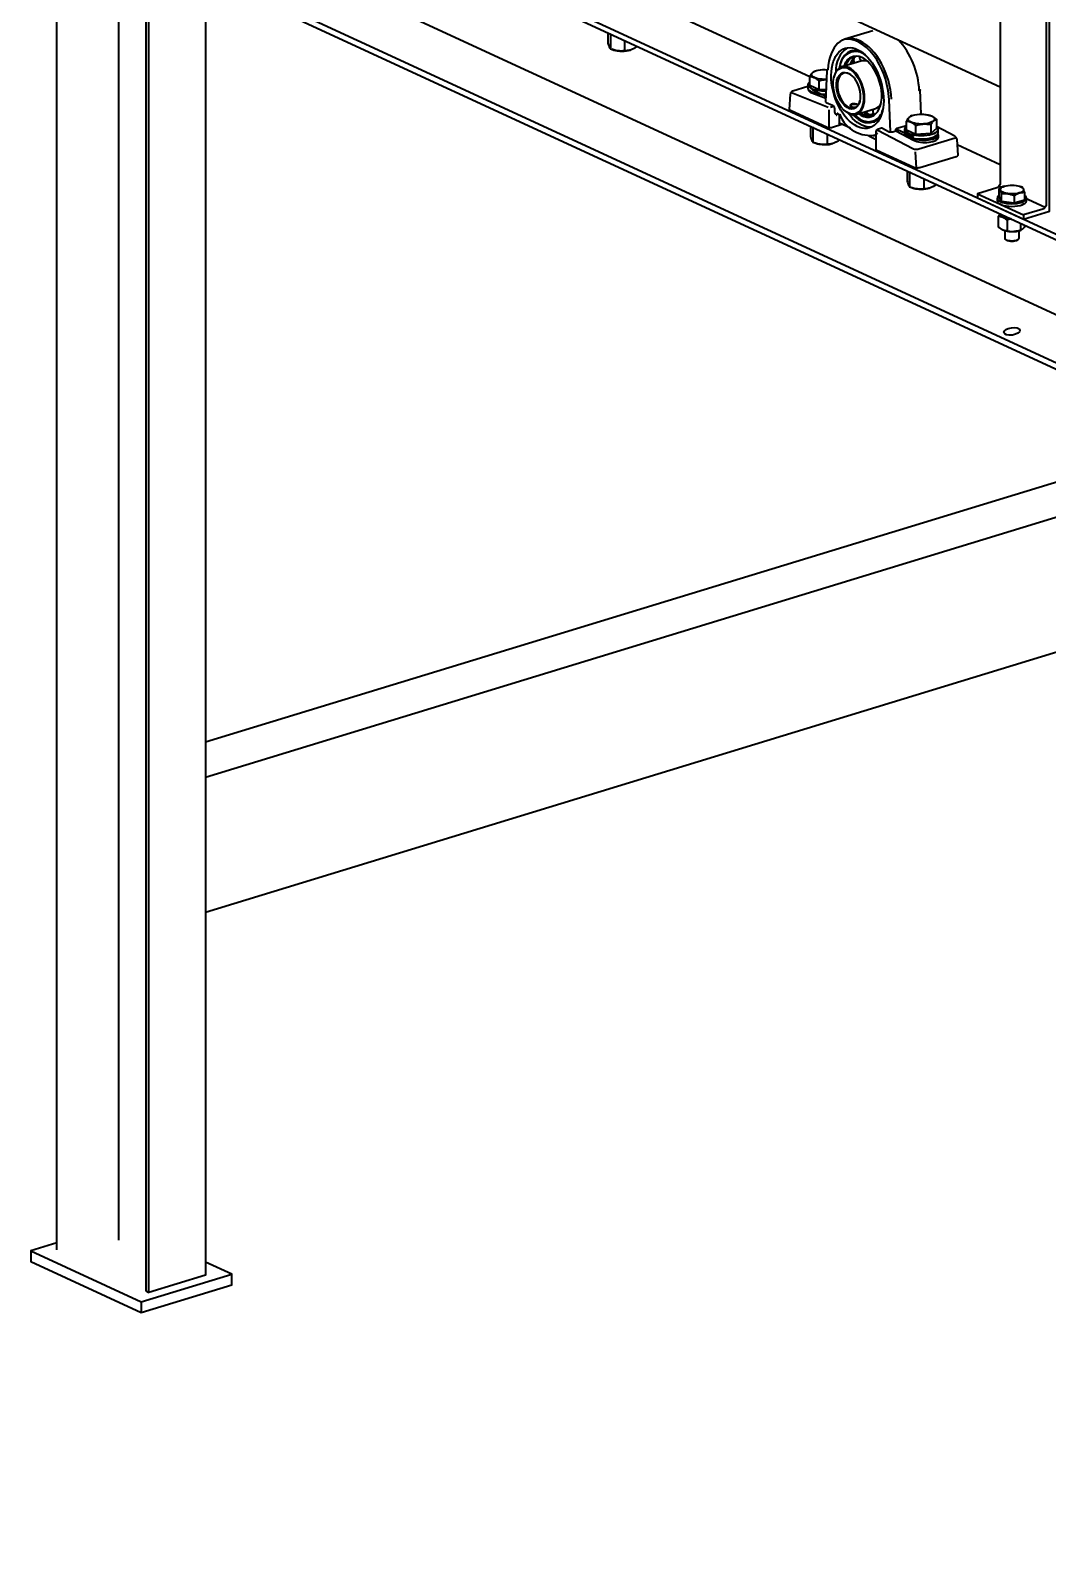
# Model space of a CAD drawing. Header units: millimetres. Extents: x -8400 to 8400, y -5940 to 5940.
# Drawn here: x 3343 to 3930, y 1104 to 1989 of the extents above; entities that cross this region are included whole.
import ezdxf

# ---------------------------------------------------------------- set-up
doc = ezdxf.new("R2010")
doc.units = ezdxf.units.MM
doc.layers.add('粗实线层', color=7, linetype='Continuous', lineweight=35)

msp = doc.modelspace()

# ---------------------------------------------------------------- linework, layer by layer
at = {"layer": '粗实线层', "linetype": 'Continuous', "lineweight": 35}
for points in [[(3358.493, 1285.787), (3358.493, 4866.968), (3391.124, 4876.938), (3444.236, 4852.438), (3440.497, 4851.295), (3444.236, 4852.438), (5462.492, 3921.43), (5515.604, 3896.93), (5482.974, 3886.961)], [(3444.236, 2019.891), (3444.236, 1271.256), (3411.605, 1261.286), (3411.605, 4842.468), (3410.313, 4843.064), (3409.946, 4843.293), (3409.764, 4843.552), (3409.781, 4843.819), (3409.997, 4844.074), (3410.394, 4844.296), (3432.959, 4853.718), (3433.439, 4854.012), (3433.607, 4854.352)], [(3409.747, 4843.663), (3409.747, 1262.481), (3409.893, 1262.163), (3410.313, 1261.883), (3411.605, 1261.286)], [(3394.038, 2335.48), (3394.038, 1291.453)], [(3902.666, 2268.767), (3902.666, 1901.074), (3902.599, 1900.448), (3902.403, 1899.824), (3902.092, 1899.245), (3901.687, 1898.749), (3901.215, 1898.371), (3900.708, 1898.137), (3889.614, 1894.747), (3916.169, 1882.497)], [(3929.221, 2264.069), (3929.221, 1888.824), (3929.155, 1888.198), (3928.959, 1887.574), (3928.648, 1886.995), (3928.243, 1886.499), (3927.77, 1886.121), (3927.264, 1885.886), (3916.169, 1882.497), (3916.169, 1880.157), (3931.179, 1884.743), (3931.179, 2263.165)], [(3442.557, 2168.632), (3902.669, 1956.385)], [(5429.862, 1180.004), (5429.862, 1181.902), (3411.605, 2112.909), (3427.906, 2117.889)], [(3411.605, 2112.909), (3411.605, 2111.011), (3411.713, 2110.278), (3412.025, 2109.692), (3412.506, 2109.317), (5429.848, 1178.732)], [(3458.919, 2044.824), (5424.763, 1137.994)], [(5429.862, 1105.812), (5429.862, 1103.914), (3411.605, 2034.922), (3411.605, 2036.819), (3411.683, 2037.497), (3411.911, 2038.168), (3412.27, 2038.779), (3412.732, 2039.282), (3413.26, 2039.636), (3415.693, 2040.835)], [(3412.133, 2038.578), (5430.389, 1107.57)], [(3792.795, 1962.091), (3705.253, 2002.473)], [(3676.409, 1987.581), (3676.409, 1981.619), (3676.58, 1980.96), (3676.753, 1980.359), (3676.84, 1980.083), (3676.927, 1979.826), (3677.015, 1979.589), (3677.104, 1979.371), (3677.126, 1979.32), (3677.148, 1979.271), (3677.159, 1979.246), (3677.17, 1979.222), (3677.181, 1979.199), (3677.192, 1979.176), (3677.236, 1979.086), (3677.28, 1979.003), (3677.368, 1978.851), (3677.455, 1978.721), (3677.627, 1978.517), (3677.798, 1978.378)], [(3677.798, 1986.638), (3677.71, 1986.987)], [(3678.326, 1986.706), (3677.798, 1986.638), (3677.798, 1978.378), (3678.804, 1977.974), (3679.82, 1977.63), (3680.332, 1977.485), (3680.846, 1977.358), (3681.363, 1977.252), (3681.884, 1977.166), (3683.153, 1977.031), (3684.466, 1976.98), (3685.783, 1977.016), (3687.063, 1977.137), (3688.268, 1977.34), (3689.36, 1977.618)], [(3685.969, 1983.171), (3685.969, 1977.209), (3684.964, 1977.093), (3683.95, 1977.04), (3683.438, 1977.04), (3682.923, 1977.061), (3682.664, 1977.079), (3682.405, 1977.103), (3682.34, 1977.109), (3682.275, 1977.117), (3682.209, 1977.124), (3682.144, 1977.132), (3682.013, 1977.148), (3681.884, 1977.166), (3680.438, 1977.443), (3679.184, 1977.828), (3678.645, 1978.034)], [(3829.181, 1988.763), (3813.127, 1983.858)], [(3692.751, 1980.042), (3692.751, 1979.281), (3692.336, 1979.017), (3691.916, 1978.765), (3691.81, 1978.705), (3691.704, 1978.645), (3691.599, 1978.586), (3691.493, 1978.528), (3691.281, 1978.416), (3691.069, 1978.308), (3690.644, 1978.106), (3690.217, 1977.922), (3689.789, 1977.76), (3689.36, 1977.618), (3688.929, 1977.497), (3688.497, 1977.398), (3688.444, 1977.387), (3688.389, 1977.376), (3688.335, 1977.366), (3688.281, 1977.356), (3688.174, 1977.337), (3688.066, 1977.32), (3687.852, 1977.289), (3687.639, 1977.262), (3687.216, 1977.224), (3686.798, 1977.204), (3686.382, 1977.199), (3685.969, 1977.209)], [(3689.977, 1977.828), (3690.01, 1977.841)], [(3813.417, 1968.549), (3814.004, 1969.941), (3814.713, 1971.17), (3815.535, 1972.223), (3816.46, 1973.085), (3817.477, 1973.747)], [(3813.517, 1968.579), (3814.055, 1969.843), (3814.694, 1970.971), (3815.429, 1971.953), (3816.252, 1972.778), (3817.153, 1973.437), (3818.125, 1973.925)], [(3817.465, 1977.284), (3815.463, 1976.167)], [(3819.512, 1974.069), (3818.482, 1973.218), (3817.569, 1972.142), (3816.783, 1970.856), (3816.138, 1969.38)], [(3818.355, 1973.254), (3817.476, 1972.091), (3816.735, 1970.787), (3816.196, 1969.538)], [(3795.534, 1965.317), (3795.137, 1965.131), (3794.941, 1965.011), (3794.746, 1964.871), (3794.548, 1964.709), (3794.35, 1964.525), (3794.3, 1964.475), (3794.251, 1964.424), (3794.226, 1964.398), (3794.201, 1964.372), (3794.176, 1964.345), (3794.152, 1964.318), (3794.053, 1964.207), (3793.954, 1964.091), (3793.758, 1963.845), (3793.563, 1963.58), (3793.176, 1963), (3792.793, 1962.364)], [(3802.629, 1960.705), (3801.313, 1960.67), (3800, 1960.72), (3798.73, 1960.856), (3797.542, 1961.072), (3796.473, 1961.362), (3795.553, 1961.718), (3794.812, 1962.128), (3794.272, 1962.58), (3793.95, 1963.061), (3793.855, 1963.555), (3793.989, 1964.048), (3794.35, 1964.525), (3794.926, 1964.971), (3795.699, 1965.372), (3796.646, 1965.717), (3797.739, 1965.995), (3798.944, 1966.198), (3800.224, 1966.319), (3801.782, 1966.352), (3803.324, 1966.265)], [(3796.03, 1965.507), (3795.533, 1965.317)], [(3803.322, 1966.212), (3802.87, 1965.99), (3802.701, 1965.699), (3801.917, 1947.672), (3802.01, 1947.475), (3802.298, 1947.306), (3805.916, 1945.876), (3806.256, 1945.661), (3806.565, 1945.305), (3806.812, 1944.844), (3806.972, 1944.327), (3807.026, 1943.806), (3807.026, 1942.42), (3807.028, 1942.32), (3807.034, 1942.222), (3807.044, 1942.126), (3807.057, 1942.031), (3807.074, 1941.938), (3807.095, 1941.848), (3807.106, 1941.803), (3807.118, 1941.758), (3807.131, 1941.714), (3807.145, 1941.671), (3807.206, 1941.503), (3807.278, 1941.345), (3807.36, 1941.195), (3807.448, 1941.053), (3807.495, 1940.985), (3807.544, 1940.919), (3807.595, 1940.853), (3807.647, 1940.79), (3807.754, 1940.668), (3807.865, 1940.552), (3807.979, 1940.44), (3808.095, 1940.331), (3808.154, 1940.277), (3808.213, 1940.224), (3808.243, 1940.197), (3808.272, 1940.171), (3808.287, 1940.157), (3808.302, 1940.144), (3808.317, 1940.131), (3808.332, 1940.118)], [(3822.335, 1971.274), (3811.23, 1967.881)], [(3826.298, 1970.948), (3825.27, 1971.3), (3824.257, 1971.472), (3823.274, 1971.464), (3822.334, 1971.274)], [(3791.75, 1956.592), (3783.13, 1953.958), (3782.797, 1953.837), (3782.493, 1953.665), (3782.197, 1953.425), (3781.943, 1953.13), (3781.781, 1952.851), (3781.683, 1952.548), (3781.666, 1952.407), (3781.666, 1952.263)], [(3791.75, 1957.663), (3791.75, 1955.714)], [(3798.313, 1954.596), (3792.793, 1957.142), (3792.793, 1962.364), (3793.132, 1962.345), (3793.473, 1962.31), (3793.559, 1962.299), (3793.645, 1962.287), (3793.731, 1962.274), (3793.818, 1962.26), (3793.99, 1962.228), (3794.163, 1962.191), (3794.508, 1962.104), (3794.856, 1961.997), (3795.204, 1961.868), (3795.553, 1961.718), (3795.904, 1961.545), (3796.255, 1961.35), (3796.299, 1961.324), (3796.343, 1961.298), (3796.387, 1961.272), (3796.431, 1961.245), (3796.519, 1961.191), (3796.606, 1961.135), (3796.78, 1961.02), (3796.953, 1960.901), (3797.297, 1960.652), (3797.639, 1960.387), (3797.977, 1960.108), (3798.313, 1959.818)], [(3802.228, 1954.832), (3798.313, 1954.596), (3798.313, 1959.818), (3799.376, 1960.142), (3800.449, 1960.405), (3800.99, 1960.51), (3801.533, 1960.596), (3802.483, 1960.696)], [(3806.742, 1961.911), (3806.67, 1961.585)], [(3817.527, 1962.464), (3816.483, 1963.327), (3815.41, 1963.95)], [(3811.867, 1934.836), (3805.264, 1932.818), (3804.684, 1932.703), (3804.03, 1932.68), (3803.403, 1932.752), (3802.897, 1932.909), (3781.658, 1942.707), (3781.339, 1942.896), (3781.145, 1943.107), (3781.089, 1943.33), (3781.633, 1952.226)], [(3782.002, 1953.208), (3782.299, 1953.061), (3803.349, 1944.742)], [(3802, 1949.585), (3794.095, 1952.709), (3793.46, 1953.001), (3792.954, 1953.322), (3792.586, 1953.668), (3792.362, 1954.032), (3792.287, 1954.406), (3792.287, 1954.52)], [(3802.057, 1950.882), (3794.33, 1954.446)], [(3839.366, 1930.419), (3838.583, 1949.173)], [(3803.959, 1932.683), (3803.959, 1943.132)], [(3804.808, 1944.76), (3806.57, 1945.298)], [(3807.605, 1940.841), (3807.989, 1940.828), (3808.387, 1940.589)], [(3809.832, 1940.472), (3809.832, 1934.994), (3809.904, 1935.351), (3810.098, 1935.547), (3810.364, 1935.529), (3816.307, 1932.787)], [(3812.289, 1943.195), (3812.531, 1942.964)], [(3828.583, 1933.27), (3827.213, 1933.2), (3825.802, 1933.344), (3824.365, 1933.701), (3822.915, 1934.268), (3821.541, 1934.994), (3820.178, 1935.897), (3818.838, 1936.97), (3817.532, 1938.204), (3816.27, 1939.589), (3815.063, 1941.114)], [(3820.686, 1946.022), (3820.631, 1946.048), (3820.551, 1946.084), (3820.466, 1946.12), (3820.376, 1946.155), (3820.282, 1946.191), (3820.233, 1946.208), (3820.184, 1946.226), (3820.134, 1946.243), (3820.083, 1946.26), (3819.978, 1946.293), (3819.871, 1946.325), (3819.761, 1946.356), (3819.648, 1946.386), (3819.62, 1946.394), (3819.591, 1946.401), (3819.562, 1946.408), (3819.532, 1946.416), (3819.474, 1946.43), (3819.415, 1946.443), (3819.296, 1946.469), (3819.176, 1946.492), (3819.055, 1946.514), (3818.933, 1946.534), (3818.871, 1946.543), (3818.809, 1946.551), (3818.747, 1946.559), (3818.685, 1946.567), (3818.561, 1946.579), (3818.438, 1946.589), (3818.316, 1946.597), (3818.195, 1946.601), (3818.074, 1946.602), (3817.954, 1946.601), (3817.894, 1946.599), (3817.835, 1946.596), (3817.777, 1946.592), (3817.719, 1946.588), (3817.606, 1946.577), (3817.495, 1946.562), (3817.387, 1946.544), (3817.282, 1946.523), (3817.231, 1946.511), (3817.18, 1946.498), (3817.155, 1946.491), (3817.129, 1946.485), (3817.105, 1946.477), (3817.08, 1946.47), (3816.986, 1946.439), (3816.896, 1946.405), (3816.81, 1946.368), (3816.729, 1946.328), (3816.652, 1946.286), (3816.58, 1946.24), (3816.513, 1946.192), (3816.451, 1946.142), (3816.395, 1946.091), (3816.345, 1946.037), (3816.3, 1945.982), (3816.261, 1945.925), (3816.252, 1945.911), (3816.243, 1945.896), (3816.234, 1945.882), (3816.227, 1945.867), (3816.212, 1945.837), (3816.199, 1945.808), (3816.178, 1945.749), (3816.162, 1945.689), (3816.152, 1945.629), (3816.149, 1945.569), (3816.149, 1945.539), (3816.151, 1945.509), (3816.154, 1945.479), (3816.159, 1945.449), (3816.174, 1945.391), (3816.194, 1945.333), (3816.221, 1945.277), (3816.253, 1945.222), (3816.291, 1945.168), (3816.335, 1945.116), (3816.359, 1945.091), (3816.385, 1945.066), (3816.412, 1945.042), (3816.44, 1945.018), (3816.501, 1944.973), (3816.567, 1944.93), (3816.639, 1944.89), (3816.715, 1944.852), (3816.796, 1944.817), (3816.882, 1944.785), (3816.971, 1944.756), (3817.064, 1944.73), (3817.162, 1944.708), (3817.263, 1944.688), (3817.289, 1944.683), (3817.315, 1944.679), (3817.342, 1944.675), (3817.368, 1944.671), (3817.422, 1944.663), (3817.476, 1944.657), (3817.587, 1944.646), (3817.699, 1944.638), (3817.814, 1944.634), (3817.931, 1944.631), (3817.99, 1944.631), (3818.051, 1944.632), (3818.111, 1944.633), (3818.171, 1944.635), (3818.293, 1944.641), (3818.416, 1944.649), (3818.538, 1944.659), (3818.661, 1944.671), (3818.784, 1944.686), (3818.908, 1944.702), (3818.939, 1944.707), (3818.97, 1944.711), (3819.001, 1944.716), (3819.032, 1944.721), (3819.093, 1944.73), (3819.154, 1944.74), (3819.342, 1944.774)], [(3816.672, 1945.783), (3816.365, 1945.522), (3816.203, 1945.334), (3816.149, 1945.138)], [(3820.651, 1945.8), (3820.524, 1945.888), (3820.37, 1945.968), (3819.887, 1946.133), (3819.296, 1946.237), (3818.649, 1946.271), (3818.005, 1946.232), (3817.42, 1946.123), (3816.946, 1945.955), (3816.627, 1945.741), (3816.489, 1945.501), (3816.546, 1945.257), (3816.793, 1945.03), (3817.206, 1944.841), (3817.751, 1944.705), (3818.377, 1944.636)], [(3819.589, 1940.521), (3830.694, 1943.914), (3831.579, 1944.282), (3832.399, 1944.824), (3833.142, 1945.533), (3833.798, 1946.4)], [(3828.049, 1939.149), (3826.835, 1939.129), (3825.586, 1939.327), (3824.316, 1939.74), (3823.041, 1940.364), (3821.776, 1941.19)], [(3828.684, 1939.363), (3827.606, 1939.225), (3826.49, 1939.268), (3825.348, 1939.492), (3824.19, 1939.895), (3823.029, 1940.473), (3821.877, 1941.22)], [(3824.498, 1942.021), (3825.858, 1941.157), (3827.227, 1940.531), (3828.587, 1940.149), (3829.916, 1940.019)], [(3824.631, 1941.862), (3825.61, 1941.286), (3827.448, 1940.417), (3829.317, 1939.87)], [(3851.798, 1939.782), (3851.301, 1939.592), (3850.904, 1939.405), (3850.709, 1939.286), (3850.513, 1939.146), (3850.316, 1938.984), (3850.118, 1938.799), (3850.068, 1938.75), (3850.019, 1938.699), (3849.993, 1938.673), (3849.969, 1938.647), (3849.944, 1938.62), (3849.919, 1938.593), (3849.82, 1938.482), (3849.722, 1938.366), (3849.525, 1938.119), (3849.331, 1937.855), (3848.944, 1937.275), (3848.561, 1936.639)], [(3855.991, 1940.594), (3856.541, 1940.616), (3857.088, 1940.617), (3857.631, 1940.597), (3858.172, 1940.557), (3859.245, 1940.423), (3860.308, 1940.228), (3860.646, 1940.208), (3860.988, 1940.174), (3861.074, 1940.163), (3861.16, 1940.151), (3861.246, 1940.138), (3861.332, 1940.123), (3861.504, 1940.091), (3861.677, 1940.055), (3862.023, 1939.968), (3862.37, 1939.861), (3862.718, 1939.732), (3863.068, 1939.582), (3863.418, 1939.409), (3863.77, 1939.214), (3863.814, 1939.188), (3863.858, 1939.162), (3863.902, 1939.136), (3863.946, 1939.109), (3864.033, 1939.054), (3864.121, 1938.999), (3864.295, 1938.884), (3864.468, 1938.765), (3864.813, 1938.516), (3865.153, 1938.251), (3865.492, 1937.972), (3865.828, 1937.682)], [(3862.615, 1939.773), (3862.591, 1939.782)], [(3793.256, 1933.68), (3793.256, 1927.718), (3793.426, 1927.059), (3793.599, 1926.458), (3793.686, 1926.183), (3793.773, 1925.926), (3793.861, 1925.688), (3793.95, 1925.471), (3793.972, 1925.42), (3793.994, 1925.37), (3794.005, 1925.346), (3794.016, 1925.322), (3794.028, 1925.298), (3794.039, 1925.275), (3794.083, 1925.186), (3794.127, 1925.102), (3794.214, 1924.951), (3794.301, 1924.82), (3794.474, 1924.616), (3794.644, 1924.477)], [(3794.644, 1932.738), (3794.556, 1933.087)], [(3795.172, 1932.806), (3794.644, 1932.738), (3794.644, 1924.477), (3795.651, 1924.073), (3796.666, 1923.73), (3797.178, 1923.584), (3797.692, 1923.458), (3798.21, 1923.351), (3798.73, 1923.266), (3800, 1923.13), (3801.313, 1923.08), (3802.629, 1923.115), (3803.909, 1923.236), (3805.114, 1923.439), (3806.207, 1923.717)], [(3802.816, 1929.27), (3802.816, 1923.308), (3801.811, 1923.193), (3800.797, 1923.139), (3800.284, 1923.14), (3799.77, 1923.16), (3799.511, 1923.179), (3799.251, 1923.202), (3799.186, 1923.209), (3799.121, 1923.216), (3799.056, 1923.223), (3798.99, 1923.231), (3798.86, 1923.248), (3798.73, 1923.266), (3797.285, 1923.542), (3796.03, 1923.928), (3795.491, 1924.134)], [(3827.765, 1936.049), (3830.302, 1936.25)], [(3829.432, 1928.156), (3830.817, 1928.81), (3832.117, 1929.679)], [(3832.067, 1931.432), (3852.188, 1920.82), (3852.67, 1920.623), (3853.25, 1920.48), (3853.891, 1920.4), (3854.548, 1920.389), (3855.178, 1920.448), (3855.738, 1920.573), (3876.621, 1926.953), (3876.992, 1927.094), (3877.277, 1927.266)], [(3842.463, 1931.073), (3842.446, 1931.471), (3842.517, 1931.895), (3842.743, 1932.259), (3843.065, 1932.465), (3848.561, 1934.144)], [(3842.655, 1932.154), (3852.916, 1927.42)], [(3847.518, 1931.938), (3847.518, 1929.988)], [(3854.08, 1928.871), (3848.561, 1931.417), (3848.561, 1936.639), (3848.899, 1936.619), (3849.241, 1936.585), (3849.327, 1936.574), (3849.413, 1936.562), (3849.499, 1936.549), (3849.585, 1936.534), (3849.757, 1936.502), (3849.93, 1936.466), (3850.276, 1936.379), (3850.623, 1936.271), (3850.971, 1936.143), (3851.321, 1935.993), (3851.671, 1935.82), (3852.023, 1935.625), (3852.067, 1935.599), (3852.111, 1935.573), (3852.155, 1935.547), (3852.199, 1935.52), (3852.286, 1935.465), (3852.374, 1935.41), (3852.548, 1935.295), (3852.721, 1935.176), (3853.065, 1934.926), (3853.406, 1934.662), (3853.745, 1934.383), (3854.08, 1934.093)], [(3862.714, 1934.614), (3863.097, 1935.252), (3863.484, 1935.831), (3863.679, 1936.096), (3863.875, 1936.342), (3864.072, 1936.568), (3864.27, 1936.775), (3864.32, 1936.823), (3864.37, 1936.87), (3864.395, 1936.893), (3864.42, 1936.915), (3864.444, 1936.938), (3864.469, 1936.959), (3864.568, 1937.043), (3864.667, 1937.122), (3864.863, 1937.262), (3865.058, 1937.381), (3865.445, 1937.564), (3865.828, 1937.682), (3865.828, 1932.46), (3862.714, 1929.392)], [(3877.618, 1926.207), (3877.627, 1926.3), (3877.629, 1926.392), (3877.571, 1926.707), (3877.44, 1927.006), (3877.291, 1927.247), (3877.115, 1927.462), (3876.913, 1927.646), (3876.69, 1927.802), (3876.623, 1927.842), (3876.554, 1927.88), (3865.993, 1933.449)], [(3866.871, 1929.988), (3866.871, 1931.938)], [(3809.597, 1926.142), (3809.597, 1925.38), (3809.182, 1925.117), (3808.762, 1924.865), (3808.656, 1924.804), (3808.551, 1924.745), (3808.445, 1924.685), (3808.339, 1924.628), (3808.127, 1924.515), (3807.915, 1924.407), (3807.49, 1924.205), (3807.063, 1924.022), (3806.636, 1923.859), (3806.207, 1923.717), (3805.776, 1923.597), (3805.344, 1923.497), (3805.29, 1923.486), (3805.236, 1923.476), (3805.182, 1923.465), (3805.128, 1923.456), (3805.02, 1923.437), (3804.913, 1923.419), (3804.699, 1923.388), (3804.486, 1923.362), (3804.063, 1923.324), (3803.644, 1923.303), (3803.228, 1923.299), (3802.816, 1923.308)], [(3806.823, 1923.928), (3806.856, 1923.941)], [(3831.199, 1925.917), (3826.912, 1927.895)], [(3830.092, 1928.334), (3831.2, 1928.672)], [(3866.986, 1927.381), (3866.986, 1928.658)], [(3902.696, 1911.394), (3877.846, 1922.857)], [(3854.392, 1909.542), (3853.847, 1918.942)], [(3849.023, 1907.955), (3849.023, 1901.993), (3849.194, 1901.334), (3849.367, 1900.733), (3849.454, 1900.458), (3849.541, 1900.201), (3849.629, 1899.963), (3849.717, 1899.746), (3849.74, 1899.695), (3849.762, 1899.645), (3849.773, 1899.621), (3849.784, 1899.597), (3849.795, 1899.573), (3849.806, 1899.55), (3849.85, 1899.461), (3849.894, 1899.377), (3849.982, 1899.226), (3850.069, 1899.095), (3850.241, 1898.891), (3850.412, 1898.752)], [(3850.412, 1907.013), (3850.323, 1907.361)], [(3850.94, 1907.081), (3850.412, 1907.013), (3850.412, 1898.752), (3851.418, 1898.348), (3852.434, 1898.005), (3852.945, 1897.859), (3853.46, 1897.732), (3853.977, 1897.626), (3854.498, 1897.54), (3855.767, 1897.405), (3857.081, 1897.355), (3858.397, 1897.39), (3859.677, 1897.512), (3860.881, 1897.714), (3861.974, 1897.992)], [(3858.583, 1903.545), (3858.583, 1897.583), (3857.579, 1897.467), (3856.564, 1897.414), (3856.052, 1897.415), (3855.537, 1897.435), (3855.279, 1897.453), (3855.019, 1897.477), (3854.953, 1897.484), (3854.888, 1897.491), (3854.823, 1897.498), (3854.758, 1897.506), (3854.628, 1897.523), (3854.498, 1897.54), (3853.053, 1897.817), (3851.798, 1898.203), (3851.259, 1898.408)], [(3865.365, 1900.417), (3865.365, 1899.655), (3864.949, 1899.392), (3864.53, 1899.14), (3864.424, 1899.079), (3864.318, 1899.019), (3864.212, 1898.96), (3864.107, 1898.903), (3863.895, 1898.79), (3863.683, 1898.682), (3863.257, 1898.48), (3862.831, 1898.297), (3862.403, 1898.134), (3861.974, 1897.992), (3861.543, 1897.871), (3861.111, 1897.772), (3861.057, 1897.761), (3861.003, 1897.751), (3860.949, 1897.74), (3860.895, 1897.73), (3860.787, 1897.712), (3860.68, 1897.694), (3860.466, 1897.663), (3860.253, 1897.637), (3859.831, 1897.599), (3859.412, 1897.578), (3858.996, 1897.573), (3858.583, 1897.583)], [(3862.591, 1898.203), (3862.624, 1898.215)], [(3889.614, 1894.747), (3889.614, 1892.407), (3916.169, 1880.157)], [(3903.411, 1898.391), (3901.96, 1899.06)], [(3905.168, 1899.127), (3904.787, 1899), (3904.407, 1898.856), (3904.028, 1898.693), (3903.65, 1898.513), (3903.461, 1898.417), (3903.273, 1898.317), (3903.179, 1898.266), (3903.085, 1898.214), (3902.991, 1898.161), (3902.897, 1898.106), (3902.524, 1897.883), (3902.155, 1897.648)], [(3903.389, 1890.334), (3902.155, 1893.215), (3902.155, 1897.648), (3902.307, 1897.525), (3902.46, 1897.343), (3902.537, 1897.227), (3902.615, 1897.092), (3902.693, 1896.939), (3902.772, 1896.765), (3902.791, 1896.719), (3902.811, 1896.671), (3902.831, 1896.622), (3902.85, 1896.572), (3902.89, 1896.468), (3902.929, 1896.36), (3903.007, 1896.131), (3903.084, 1895.886), (3903.237, 1895.352), (3903.389, 1894.767)], [(3904.621, 1898.939), (3904.592, 1898.928)], [(3910.652, 1893.728), (3911.022, 1893.963), (3911.395, 1894.186), (3911.489, 1894.24), (3911.583, 1894.294), (3911.677, 1894.346), (3911.771, 1894.397), (3911.959, 1894.497), (3912.148, 1894.593), (3912.526, 1894.773), (3912.905, 1894.936), (3913.285, 1895.08), (3913.667, 1895.207), (3914.049, 1895.314), (3914.434, 1895.402), (3914.481, 1895.412), (3914.53, 1895.421), (3914.578, 1895.431), (3914.626, 1895.439), (3914.721, 1895.456), (3914.817, 1895.472), (3915.007, 1895.499), (3915.196, 1895.522), (3915.572, 1895.556), (3915.945, 1895.575), (3916.314, 1895.579), (3916.681, 1895.57), (3916.681, 1891.136), (3910.652, 1889.294)], [(3914.696, 1898.756), (3914.214, 1898.939)], [(3901.004, 1892.175), (3901.004, 1890.616)], [(3928.516, 1886.81), (3916.575, 1892.318)], [(3917.832, 1890.616), (3917.832, 1892.175)], [(3901.743, 1881.796), (3902.084, 1882.363), (3902.428, 1882.878), (3902.676, 1883.209)], [(3906.65, 1873.239), (3906.351, 1873.256), (3906.051, 1873.286), (3905.747, 1873.33), (3905.442, 1873.39), (3905.288, 1873.426), (3905.133, 1873.467), (3905.055, 1873.49), (3904.977, 1873.513), (3904.938, 1873.525), (3904.899, 1873.538), (3904.86, 1873.551), (3904.821, 1873.564), (3904.508, 1873.679), (3904.197, 1873.813), (3903.886, 1873.966), (3903.577, 1874.137), (3903.268, 1874.326), (3902.96, 1874.532), (3902.807, 1874.641), (3902.654, 1874.755), (3902.578, 1874.813), (3902.501, 1874.872), (3902.425, 1874.931), (3902.348, 1874.992), (3902.044, 1875.242), (3901.743, 1875.502), (3901.743, 1881.796), (3902.044, 1881.779), (3902.348, 1881.748), (3902.425, 1881.739), (3902.501, 1881.728), (3902.578, 1881.716), (3902.654, 1881.703), (3902.807, 1881.675), (3902.96, 1881.643), (3903.268, 1881.565), (3903.577, 1881.47), (3903.886, 1881.355), (3904.197, 1881.222), (3904.508, 1881.068), (3904.821, 1880.895), (3904.86, 1880.872), (3904.899, 1880.849), (3904.938, 1880.825), (3904.977, 1880.802), (3905.055, 1880.753), (3905.133, 1880.704), (3905.288, 1880.602), (3905.442, 1880.496), (3905.747, 1880.274), (3906.051, 1880.038), (3906.351, 1879.791), (3906.65, 1879.533)], [(3908.985, 1880.295), (3907.889, 1880.356), (3906.835, 1880.483), (3905.851, 1880.674), (3904.964, 1880.922), (3904.197, 1881.222), (3903.571, 1881.565), (3903.103, 1881.941), (3902.806, 1882.342), (3902.688, 1882.755), (3902.752, 1883.17)], [(3909.242, 1880.184), (3908.546, 1880.054), (3907.593, 1879.821), (3906.65, 1879.533), (3906.65, 1873.239), (3907.595, 1873.065), (3908.548, 1872.946), (3909.029, 1872.911), (3909.512, 1872.893), (3909.998, 1872.893), (3910.487, 1872.913), (3909.316, 1872.881), (3908.149, 1872.926), (3907.021, 1873.047), (3905.965, 1873.239), (3905.014, 1873.497), (3904.197, 1873.813)], [(3914.324, 1877.832), (3914.324, 1873.702), (3913.381, 1873.415), (3912.428, 1873.181), (3911.947, 1873.087), (3911.463, 1873.011), (3911.22, 1872.979), (3910.976, 1872.952), (3910.854, 1872.941), (3910.731, 1872.93), (3910.609, 1872.921), (3910.487, 1872.913), (3911.857, 1873.053), (3913.118, 1873.297), (3914.214, 1873.635), (3914.659, 1873.805)], [(3917.092, 1876.556), (3917.092, 1876.429), (3916.752, 1875.863), (3916.408, 1875.348), (3916.234, 1875.113), (3916.06, 1874.894), (3915.972, 1874.791), (3915.884, 1874.692), (3915.84, 1874.644), (3915.796, 1874.597), (3915.752, 1874.552), (3915.707, 1874.508), (3915.532, 1874.344), (3915.356, 1874.2), (3915.182, 1874.076), (3915.008, 1873.97), (3914.665, 1873.807), (3914.324, 1873.702)], [(3904.599, 1873.643), (3904.621, 1873.635)], [(3905.323, 1873.402), (3905.323, 1869.159)], [(3905.323, 1869.158), (3905.413, 1868.839), (3905.677, 1868.534), (3906.105, 1868.255), (3906.678, 1868.016), (3907.37, 1867.827), (3908.152, 1867.697), (3908.99, 1867.63), (3909.845, 1867.63), (3910.683, 1867.697), (3911.465, 1867.827), (3912.157, 1868.016), (3912.73, 1868.255), (3913.158, 1868.534), (3913.422, 1868.839), (3913.512, 1869.158)], [(3913.512, 1869.159), (3913.512, 1873.402)], [(3444.246, 1578.704), (4019.547, 1754.476)], [(3444.241, 1558.338), (4046.103, 1742.226)], [(4147.806, 1695.312), (3444.241, 1480.351)], [(3358.493, 1289.859), (3343.393, 1285.246), (3407.128, 1255.846), (3459.336, 1271.797), (3444.235, 1278.763)], [(3343.393, 1285.246), (3343.393, 1279.007), (3407.128, 1249.606)], [(3407.128, 1255.846), (3407.128, 1249.606), (3459.336, 1265.558), (3459.336, 1271.797)]]:
    msp.add_lwpolyline(points, dxfattribs=at)
for points in [[(3857.162, 1940.614), (3856.573, 1954.707), (3856.415, 1954.459), (3855.951, 1954.245, 0.1802512), (3843.763, 1983.558)], [(3808.68, 1941.222), (3808.695, 1941.217), (3808.75, 1941.184), (3808.841, 1941.116), (3808.956, 1941.008), (3809.084, 1940.863), (3809.187, 1940.723), (3809.297, 1940.555), (3809.566, 1940.446), (3810.063, 1940.53, 0.3684355), (3831.199, 1928.745)], [(3834.041, 1940.022, -0.4183245), (3822.915, 1936.608), (3821.639, 1937.285), (3820.374, 1938.133), (3819.132, 1939.144), (3817.924, 1940.309)], [(3818.538, 1940.322), (3819.966, 1939.054), (3821.431, 1938.009), (3822.915, 1937.201, 0.4971068), (3834.893, 1943.04)], [(3827.295, 1940.506, 0.1260762), (3828.547, 1940.563, 0.1104966), (3829.505, 1941.108)], [(3877.64, 1926.273), (3878.185, 1916.878), (3878.087, 1916.594), (3877.768, 1916.335), (3877.257, 1916.123), (3856.373, 1909.742), (3855.812, 1909.613), (3855.18, 1909.542), (3854.521, 1909.536), (3853.878, 1909.593), (3853.297, 1909.711), (3852.816, 1909.882), (3831.577, 1919.679), (3831.297, 1919.867), (3831.2, 1920.078), (3831.2, 1930.528, -0.3298213), (3832.391, 1932.137), (3834.153, 1932.676), (3834.415, 1932.695), (3834.692, 1932.602), (3838.311, 1930.694), (3838.705, 1930.539), (3839.188, 1930.439), (3839.713, 1930.402), (3840.228, 1930.434), (3840.684, 1930.529), (3842.463, 1931.073), (3852.681, 1925.684)], [(3916.681, 1895.57), (3916.529, 1896.156), (3916.375, 1896.69), (3916.298, 1896.935), (3916.22, 1897.164), (3916.142, 1897.375), (3916.064, 1897.568, 0.1122042), (3915.446, 1898.451), (3914.695, 1898.756)], [(3905.674, 1868.536), (3906.048, 1868.219, 0.2480895), (3912.787, 1868.219), (3913.161, 1868.536)]]:
    msp.add_lwpolyline(points, format="xyb", dxfattribs=at)
for points in [[(3824.448, 1940.196), (3824.518, 1940.167), (3824.594, 1940.142), (3824.634, 1940.13), (3824.676, 1940.12), (3824.698, 1940.115), (3824.72, 1940.11), (3824.742, 1940.106), (3824.765, 1940.101), (3824.858, 1940.087), (3824.954, 1940.076), (3824.979, 1940.074), (3825.004, 1940.073), (3825.029, 1940.071), (3825.055, 1940.069), (3825.106, 1940.067), (3825.157, 1940.066), (3825.26, 1940.067), (3825.363, 1940.071), (3825.388, 1940.073), (3825.414, 1940.075), (3825.439, 1940.077), (3825.465, 1940.079), (3825.516, 1940.085), (3825.565, 1940.091), (3825.614, 1940.098), (3825.662, 1940.105), (3825.686, 1940.11), (3825.709, 1940.114), (3825.733, 1940.118), (3825.756, 1940.123), (3825.845, 1940.144), (3825.928, 1940.167), (3825.967, 1940.179), (3826.004, 1940.193), (3826.023, 1940.199), (3826.041, 1940.206), (3826.058, 1940.213), (3826.074, 1940.221), (3826.136, 1940.25), (3826.189, 1940.281), (3826.201, 1940.29), (3826.213, 1940.298), (3826.224, 1940.306), (3826.234, 1940.314), (3826.253, 1940.331), (3826.269, 1940.348), (3826.295, 1940.383), (3826.31, 1940.419), (3826.314, 1940.437), (3826.316, 1940.455), (3826.315, 1940.473), (3826.312, 1940.491), (3826.305, 1940.509), (3826.297, 1940.526), (3826.285, 1940.544), (3826.272, 1940.562), (3826.238, 1940.597), (3826.194, 1940.63), (3826.182, 1940.639), (3826.169, 1940.647), (3826.155, 1940.655), (3826.141, 1940.663), (3826.112, 1940.679), (3826.08, 1940.694), (3826.012, 1940.723), (3825.935, 1940.75), (3825.915, 1940.756), (3825.895, 1940.763), (3825.874, 1940.769), (3825.852, 1940.775), (3825.809, 1940.786), (3825.765, 1940.796), (3825.718, 1940.806), (3825.672, 1940.815), (3825.648, 1940.819), (3825.623, 1940.824), (3825.599, 1940.827), (3825.574, 1940.831), (3825.474, 1940.843), (3825.373, 1940.852), (3825.321, 1940.855), (3825.27, 1940.857), (3825.244, 1940.857), (3825.217, 1940.858), (3825.192, 1940.858), (3825.166, 1940.858), (3825.064, 1940.855), (3824.964, 1940.848), (3824.94, 1940.845), (3824.915, 1940.843), (3824.891, 1940.839), (3824.866, 1940.836), (3824.819, 1940.829), (3824.773, 1940.821), (3824.684, 1940.802), (3824.601, 1940.78), (3824.581, 1940.774), (3824.562, 1940.767), (3824.542, 1940.76), (3824.524, 1940.754), (3824.488, 1940.739), (3824.454, 1940.724), (3824.423, 1940.708), (3824.393, 1940.692), (3824.365, 1940.675), (3824.339, 1940.657), (3824.295, 1940.62), (3824.26, 1940.581), (3824.245, 1940.561), (3824.233, 1940.541), (3824.224, 1940.52), (3824.218, 1940.5), (3824.212, 1940.458), (3824.217, 1940.417), (3824.219, 1940.407), (3824.223, 1940.396), (3824.227, 1940.386), (3824.232, 1940.376), (3824.243, 1940.356), (3824.256, 1940.336), (3824.272, 1940.317), (3824.29, 1940.298), (3824.3, 1940.289), (3824.311, 1940.28), (3824.322, 1940.271), (3824.334, 1940.262), (3824.387, 1940.227)], [(3864.27, 1936.775), (3863.695, 1936.329), (3862.921, 1935.927), (3861.974, 1935.582), (3860.881, 1935.304), (3859.677, 1935.101), (3858.397, 1934.98), (3857.081, 1934.944), (3855.767, 1934.995), (3854.498, 1935.131), (3853.31, 1935.347), (3852.24, 1935.637), (3851.321, 1935.993), (3850.58, 1936.403), (3850.04, 1936.855), (3849.717, 1937.336), (3849.622, 1937.83), (3849.757, 1938.323), (3850.118, 1938.799), (3850.694, 1939.245), (3851.467, 1939.647), (3852.414, 1939.992), (3853.506, 1940.27), (3854.711, 1940.473), (3855.991, 1940.594), (3857.308, 1940.63), (3858.621, 1940.579), (3859.891, 1940.444), (3861.079, 1940.227), (3862.148, 1939.937), (3863.068, 1939.582), (3863.808, 1939.171), (3864.348, 1938.719), (3864.671, 1938.239), (3864.766, 1937.744), (3864.631, 1937.252)], [(3858.397, 1934.98), (3858.534, 1934.988), (3858.672, 1934.994), (3858.741, 1934.997), (3858.81, 1934.999), (3858.879, 1935.001), (3858.947, 1935.002), (3859.222, 1935.006), (3859.496, 1935.003), (3860.039, 1934.983), (3860.58, 1934.943), (3861.652, 1934.809), (3862.714, 1934.614), (3862.714, 1929.392), (3854.08, 1928.871), (3854.08, 1934.093), (3855.144, 1934.417), (3856.216, 1934.68), (3856.757, 1934.785), (3857.301, 1934.871), (3857.847, 1934.936)], [(3911.814, 1899.528), (3912.87, 1899.336), (3913.821, 1899.078), (3914.638, 1898.762), (3915.297, 1898.397), (3915.777, 1897.995), (3916.064, 1897.568), (3916.148, 1897.129), (3916.029, 1896.691), (3915.707, 1896.267), (3915.196, 1895.87), (3914.509, 1895.514), (3913.667, 1895.207), (3912.695, 1894.959), (3911.625, 1894.779), (3910.487, 1894.672), (3909.316, 1894.64), (3908.149, 1894.685), (3907.021, 1894.805), (3905.965, 1894.997), (3905.014, 1895.255), (3904.197, 1895.571), (3903.538, 1895.936), (3903.058, 1896.338), (3902.772, 1896.765), (3902.687, 1897.205), (3902.807, 1897.643), (3903.127, 1898.066), (3903.639, 1898.463), (3904.326, 1898.82), (3905.168, 1899.127), (3906.14, 1899.374), (3907.21, 1899.554), (3908.348, 1899.662), (3909.518, 1899.693), (3910.686, 1899.648)], [(3907.021, 1894.805), (3907.136, 1894.788), (3907.252, 1894.77), (3907.368, 1894.75), (3907.484, 1894.729), (3907.715, 1894.684), (3907.945, 1894.634), (3908.403, 1894.522), (3908.857, 1894.392), (3909.759, 1894.087), (3910.652, 1893.728), (3910.652, 1889.294), (3903.389, 1890.334), (3903.389, 1894.767), (3904.283, 1894.87), (3905.186, 1894.917), (3905.641, 1894.917), (3906.098, 1894.898), (3906.558, 1894.861)]]:
    msp.add_lwpolyline(points, close=True, dxfattribs=at)
for centre, radius, start, end in [((3823.169, 1966.089), 15.41, 123.62091, 184.564447), ((3819.708, 1967.56), 9.524, 72.795027, 180.822285), ((3819.258, 1967.682), 9.014, 47.675208, 181.412591), ((3819.61, 1966.848), 7.216, 62.739113, 168.550188), ((3820.58, 1971.94), 2.524, 130.240133, 224.117833), ((3823.897, 1973.665), 2.524, 176.505952, 244.216361), ((3818.363, 1968.092), 2.524, 88.465007, 148.757518), ((3823.895, 1973.667), 2.528, 294.77305, 307.950979), ((3826.414, 1944.992), 9.219, 210.480121, 323.878727), ((3827.809, 1942.977), 2.524, 195.779927, 236.42203), ((3831.722, 1942.315), 2.524, 150.529646, 234.409546), ((3831.719, 1942.309), 2.531, 69.69108, 76.153418), ((3835.04, 1944.039), 2.525, 153.89074, 198.61397), ((3835.031, 1944.051), 2.51, 120.624613, 124.549896)]:
    msp.add_arc(centre, radius, start, end, dxfattribs=at)
for centre, major_axis, ratio, start_param, end_param in [((3821.609, 1956.095), (-8.482, 27.764), 0.5850404, 4.2936921, 7.3102044), ((3820.31, 1955.71), (-8.488, 27.749), 0.5849485, 4.3013336, 6.2429365), ((3822.909, 1956.508), (-6.262, 20.505), 0.5852608, 5.8004287, 7.1420944), ((3822.914, 1956.495), (-5.286, 17.3), 0.585056, 2.4828207, 5.8018352), ((3815.41, 1954.2), (-4.18, 13.68), 0.5850077, 5.8019606, 7.0890342), ((3815.41, 1954.202), (-3.074, 10.061), 0.5850633, 5.8019504, 10.230539), ((3815.409, 1954.202), (-4.181, 13.682), 0.5850688, 2.3358348, 5.8017659), ((3801.424, 1957.663), (-9.685, 0), 0.3754849, 5.8146375, 7.9335897), ((3801.43, 1955.715), (9.677, 0.001), 0.3754161, 3.1416089, 4.7825195), ((3857.194, 1931.938), (-9.667, 0), 0.3754603, 5.8147171, 9.8932698), ((3857.194, 1929.989), (9.674, 0), 0.3754521, 3.1416202, 6.2830192), ((3858.931, 1928.657), (8.056, 0.001), 0.3753583, 3.8242784, 6.5302905), ((3858.929, 1927.594), (-8.054, 0.255), 0.4075585, 0.6963601, 3.1542848), ((3909.417, 1892.175), (-8.405, 0), 0.3754353, 5.7540627, 9.9539113), ((3909.418, 1890.616), (-8.389, 0), 0.3754384, 0.0000403, 3.1415011)]:
    msp.add_ellipse(centre, major_axis=major_axis, ratio=ratio, start_param=start_param, end_param=end_param, dxfattribs=at)
for centre, major_axis, ratio in [((3820.304, 1955.697), (-7.007, 22.934), 0.5850411), ((3815.084, 1954.102), (-4.057, 13.279), 0.5850492), ((3815.083, 1954.102), (-3.196, 10.461), 0.5850336), ((3909.418, 1815.409), (4.612, 0.661), 0.4596183)]:
    msp.add_ellipse(centre, major_axis=major_axis, ratio=ratio, dxfattribs=at)

doc.saveas('drawing.dxf')
